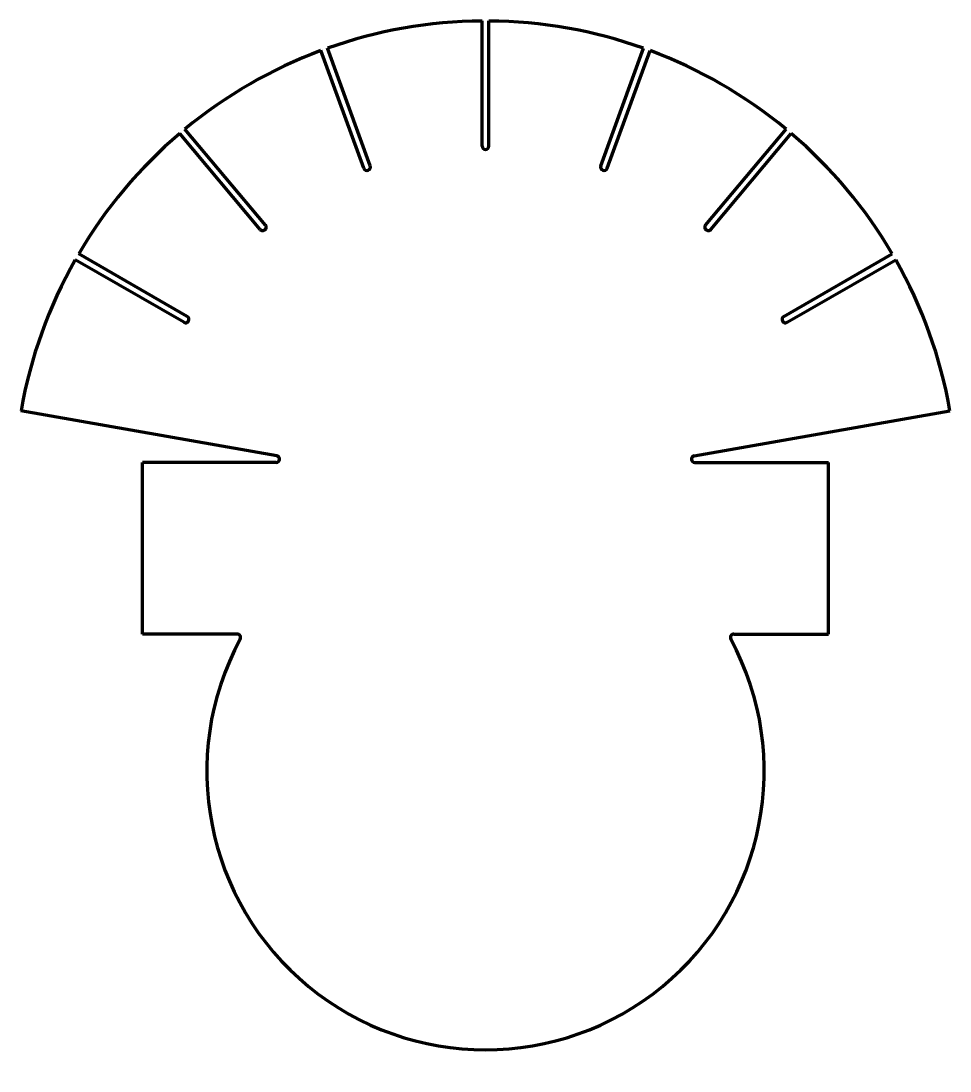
# Model space of a CAD drawing. Header units: millimetres. Extents: x -190 to 1391, y 30 to 785.
# Drawn here: x 93.5 to 310.2, y 540.2 to 785.1 of the extents above; entities that cross this region are included whole.
import ezdxf

# ---------------------------------------------------------------- set-up
doc = ezdxf.new("R2010")
doc.units = ezdxf.units.MM
doc.header["$MEASUREMENT"] = 0
doc.layers.add('BOARD', color=5, linetype='Continuous', lineweight=100)

# ---------------------------------------------------------------- blocks, each defined once
blk = doc.blocks.new('PCB-OUTLINE')
at = {"linetype": 'Continuous'}
for p, q in [((-80, -32), (-80, -72)), ((-57.93, -32), (-80, -32)), ((57.93, -32), (80, -32)), ((80, -32), (80, -72)), ((-48.84, -72), (-80, -72)), ((48.84, -72), (80, -72)), ((-48.7, -73.59), (-108.33, -84.1)), ((48.7, -73.59), (108.33, -84.1)), ((-70.37, -104.71), (-95.66, -119.31)), ((70.37, -104.71), (95.66, -119.31)), ((-69.57, -106.09), (-94.86, -120.69)), ((69.57, -106.09), (94.86, -120.69)), ((-52.55, -126.38), (-71.32, -148.75)), ((52.55, -126.38), (71.32, -148.75)), ((-51.32, -127.41), (-70.09, -149.78)), ((51.32, -127.41), (70.09, -149.78)), ((-28.39, -140.65), (-38.37, -168.09)), ((-26.88, -141.2), (-36.87, -168.64)), ((26.88, -141.2), (36.87, -168.64)), ((28.39, -140.65), (38.37, -168.09)), ((-0.8, -145.8), (-0.8, -175)), ((0.8, -145.8), (0.8, -175))]:
    blk.add_line(p, q, dxfattribs=at)
for centre, radius, start, end in [((0, 0), 65, 331.6951, 208.3049), ((-57.93, -31.2), 0.8, 270, 28.3049), ((57.93, -31.2), 0.8, 151.6951, 270), ((-48.84, -72.8), 0.8, 280, 90), ((48.84, -72.8), 0.8, 90, 260), ((0, -65), 110, 190, 209.5833), ((0, -65), 110, 330.4167, 350), ((-69.97, -105.4), 0.8, 300, 120), ((69.97, -105.4), 0.8, 60, 240), ((0, -65), 110, 210.4167, 229.5833), ((0, -65), 110, 310.4167, 329.5833), ((-51.94, -126.9), 0.8, 320, 140), ((51.94, -126.9), 0.8, 40, 220), ((-27.64, -140.93), 0.8, 340, 160), ((27.64, -140.93), 0.8, 20, 200), ((0, -145.8), 0.8, 0, 180), ((0, -65), 110, 230.4167, 249.5833), ((0, -65), 110, 290.4167, 309.5833), ((0, -65), 110, 250.4167, 269.5833), ((0, -65), 110, 270.4167, 289.5833)]:
    blk.add_arc(centre, radius, start, end, dxfattribs=at)

msp = doc.modelspace()

# ---------------------------------------------------------------- block references
at = {"layer": 'BOARD', "linetype": 'Continuous', "rotation": 180}
msp.add_blockref('PCB-OUTLINE', (201.847, 610.083), dxfattribs=at)

doc.saveas('drawing.dxf')
